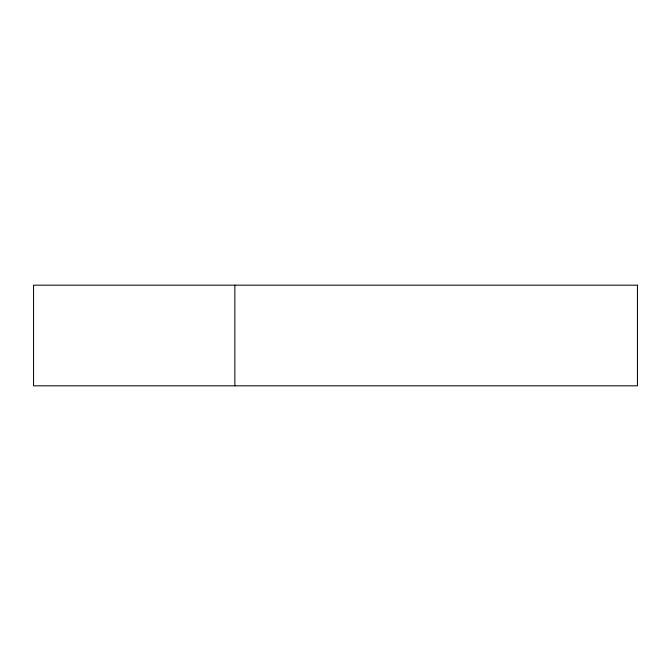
<?xml version="1.0" encoding="UTF-8"?>
<svg xmlns="http://www.w3.org/2000/svg" width="671" height="671" viewBox="0 0 671 671"><rect width="100%" height="100%" fill="white"/><g stroke="black" fill="none" stroke-linecap="round" stroke-linejoin="round"><path stroke-width="1.01" d="M234.85 285.175L234.85 385.825M637.45 285.175L33.55 285.175L33.55 385.825L637.45 385.825L637.45 285.175"/></g></svg>
